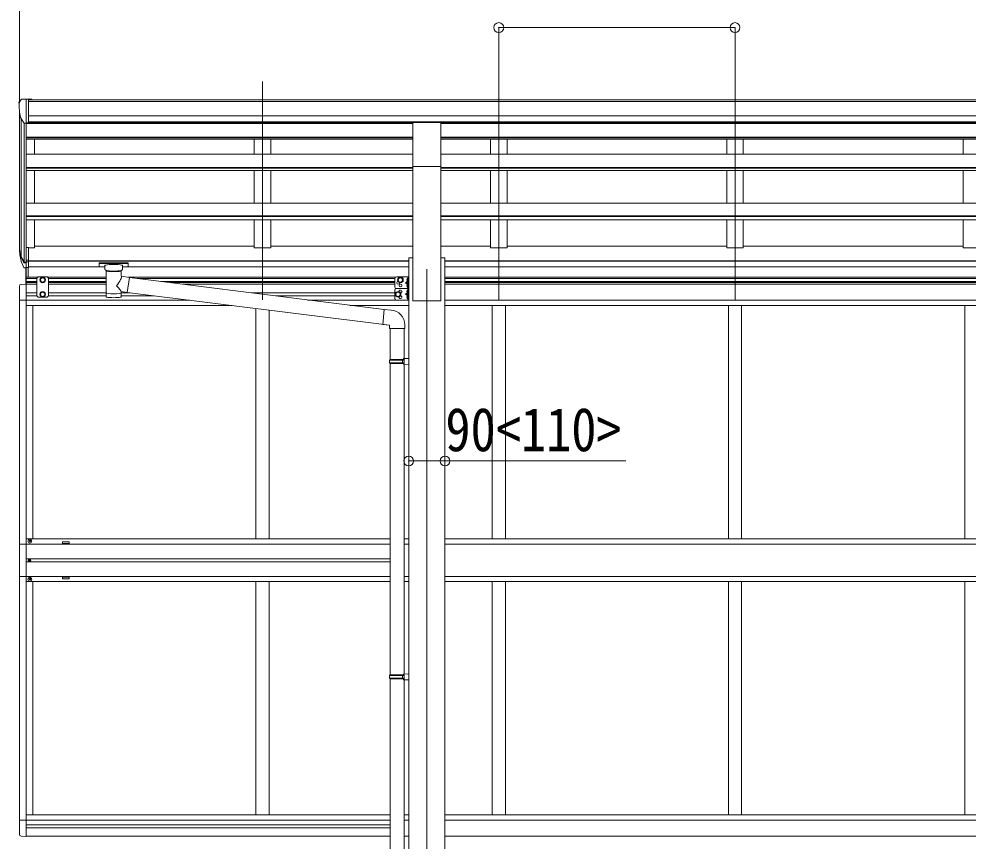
# Model space of a CAD drawing. Units: millimetres at full size, sheet at 1:30; details may follow other scales. Extents: x -8385 to 8479, y -5853 to 5787.
# Drawn here: x -228 to 2648, y -779 to 1712 of the extents above; entities that cross this region are included whole.
import ezdxf
from ezdxf.enums import TextEntityAlignment as Align

# ---------------------------------------------------------------- set-up
doc = ezdxf.new("R2010")
doc.units = ezdxf.units.MM
doc.header["$LTSCALE"] = 30
doc.header["$PDMODE"] = 32
doc.header["$PDSIZE"] = 30
for name, color, linetype, lineweight in [('0-1_本体', 4, 'Continuous', 9), ('0-2_部品', 7, 'Continuous', 9), ('0-8_PARTS2', 2, 'Continuous', 9), ('0-A_寸法', 4, 'Continuous', 9), ('1-1_GLASS', 4, 'Continuous', 9), ('1-2_GLASS_SEAL', 7, 'Continuous', 9)]:
    doc.layers.add(name, color=color, linetype=linetype, lineweight=lineweight)
doc.styles.add('ＭＳ ゴシック', font='')
doc.styles.get('ＭＳ ゴシック').set_extended_font_data('MS Gothic')

msp = doc.modelspace()

# ---------------------------------------------------------------- linework, layer by layer
at = {"layer": '0-1_本体'}
for p, q in [((-199.37, 1467.45), (5515.63, 1467.45)), ((-199.37, 1462.09), (5515.63, 1462.09)), ((-225.87, 1017.18), (-225.87, 1430.7)), ((-221.59, 1411.9), (-221.59, 992.92)), ((-199.37, 1418.57), (5515.63, 1418.57)), ((-211.87, 1396.54), (-211.87, 974.92)), ((-205.87, 1397.07), (-205.87, 1019.35)), ((-205.87, 1395.57), (965.63, 1395.57)), ((-199.37, 1400.9), (5515.63, 1400.9)), ((965.63, 1398.53), (-199.37, 1398.53)), ((485.13, 1398.53), (485.13, 1395.57)), ((535.13, 1398.53), (535.13, 1395.57)), ((1050.63, 1398.53), (4265.63, 1398.53)), ((1050.63, 1395.57), (4265.63, 1395.57)), ((1201.13, 1398.53), (1201.13, 1395.57)), ((1251.13, 1398.53), (1251.13, 1395.57)), ((1917.13, 1398.53), (1917.13, 1395.57)), ((1967.13, 1398.53), (1967.13, 1395.57)), ((2633.13, 1398.53), (2633.13, 1395.57)), ((-205.87, 1353.62), (965.63, 1353.62)), ((-205.87, 1351.92), (965.63, 1351.92)), ((1050.63, 1353.62), (4265.63, 1353.62)), ((1050.63, 1351.92), (4265.63, 1351.92)), ((-205.87, 1348.14), (965.63, 1348.14)), ((-180.87, 1302.71), (-180.87, 1348.14)), ((485.13, 1348.14), (485.13, 1302.71)), ((535.13, 1348.14), (535.13, 1302.71)), ((1050.63, 1348.14), (4265.63, 1348.14)), ((1201.13, 1348.14), (1201.13, 1302.71)), ((1251.13, 1348.14), (1251.13, 1302.71)), ((1917.13, 1348.14), (1917.13, 1302.71)), ((1967.13, 1348.14), (1967.13, 1302.71)), ((2633.13, 1348.14), (2633.13, 1302.71)), ((-205.87, 1302.71), (965.63, 1302.71)), ((1050.63, 1302.71), (4265.63, 1302.71)), ((-205.87, 1262.13), (965.63, 1262.13)), ((-205.87, 1260.44), (965.63, 1260.44)), ((-205.87, 1253.57), (965.63, 1253.57)), ((-180.87, 1154.47), (-180.87, 1253.57)), ((485.13, 1253.57), (485.13, 1154.47)), ((535.13, 1253.57), (535.13, 1154.47)), ((965.63, 857.92), (965.63, 1264.87)), ((1050.63, 857.92), (1050.63, 1264.87)), ((1050.63, 1262.13), (4265.63, 1262.13)), ((1050.63, 1260.44), (4265.63, 1260.44)), ((1050.63, 1253.57), (4265.63, 1253.57)), ((1201.13, 1253.57), (1201.13, 1154.47)), ((1251.13, 1253.57), (1251.13, 1154.47)), ((1917.13, 1253.57), (1917.13, 1154.47)), ((1967.13, 1253.57), (1967.13, 1154.47)), ((2633.13, 1253.57), (2633.13, 1154.47)), ((-205.87, 1154.47), (965.63, 1154.47)), ((1050.63, 1154.47), (4265.63, 1154.47)), ((-205.87, 1115.33), (965.63, 1115.33)), ((-205.87, 1113.66), (965.63, 1113.66)), ((-205.87, 1104.02), (965.63, 1104.02)), ((-180.87, 1018.52), (-180.87, 1104.02)), ((485.13, 1104.02), (485.13, 1018.52)), ((1050.63, 1115.33), (4265.63, 1115.33)), ((1050.63, 1113.66), (4265.63, 1113.66)), ((1050.63, 1104.02), (4265.63, 1104.02)), ((1201.13, 1104.02), (1201.13, 1018.52)), ((1917.13, 1104.02), (1917.13, 1018.52)), ((2633.13, 1104.02), (2633.13, 1018.52)), ((-199.37, 1018.52), (-180.87, 1018.52)), ((-180.87, 1023.74), (485.13, 1023.74)), ((535.13, 1023.74), (965.63, 1023.74)), ((1050.63, 1023.74), (1201.13, 1023.74)), ((1251.13, 1023.74), (1917.13, 1023.74)), ((1967.13, 1023.74), (2633.13, 1023.74)), ((-199.37, 979.43), (953.13, 979.43)), ((-199.37, 978.05), (953.13, 978.05)), ((953.13, 987.92), (953.13, -1892.08)), ((953.13, 987.92), (965.63, 987.92)), ((1050.63, 987.92), (1063.13, 987.92)), ((1063.13, 987.92), (1063.13, -1892.08)), ((1063.13, 979.43), (4253.13, 979.43)), ((1063.13, 978.05), (4253.13, 978.05)), ((-199.37, 960.87), (32.13, 960.87)), ((86.13, 960.87), (953.13, 960.87)), ((1063.13, 960.87), (4253.13, 960.87)), ((965.63, 857.92), (1050.63, 857.92))]:
    msp.add_line(p, q, dxfattribs=at)
for points in [[(535.13, 1104.02), (535.13, 1018.52), (485.13, 1018.52)], [(1251.13, 1104.02), (1251.13, 1018.52), (1201.13, 1018.52)], [(1967.13, 1104.02), (1967.13, 1018.52), (1917.13, 1018.52)], [(2683.13, 1104.02), (2683.13, 1018.52), (2633.13, 1018.52)]]:
    msp.add_lwpolyline(points, dxfattribs=at)
at = {"layer": '0-2_部品'}
for p, q in [((-220.96, 1468.48), (-225.03, 1462.68)), ((-217.87, 1469.05), (-220.2, 1468.91)), ((-217.87, 1469.05), (-199.37, 1469.05)), ((-205.87, 1396.07), (-205.87, 1469.05)), ((-199.37, 1469.05), (-189.37, 1468.96)), ((-199.37, 1397.07), (-199.37, 1469.05)), ((-189.37, 1467.45), (-189.37, 1468.96)), ((-227.87, 1459.68), (-227.87, 1459.05)), ((-213.49, 1397.88), (-222.77, 1413.94)), ((-205.87, 1396.07), (-211.08, 1396.38)), ((-199.37, 1397.07), (-205.87, 1397.07)), ((965.63, 1399.02), (1050.63, 1399.02)), ((965.63, 1264.87), (965.63, 1399.02)), ((1050.63, 1264.87), (1050.63, 1399.02)), ((965.63, 1264.87), (1050.63, 1264.87)), ((-205.87, 1019.76), (-205.87, 957.88)), ((-199.37, 1019.76), (-205.87, 1019.76)), ((-199.37, 1019.76), (-199.37, 958.7)), ((-223.48, 993.72), (-213.31, 974.55)), ((-212.3, 975.8), (-222.06, 994.22)), ((-199.37, 981.45), (-205.87, 981.45)), ((-220.89, 976.87), (-213.31, 959.38)), ((-205.87, 975.05), (-211, 975.05)), ((-205.87, 973.05), (-210.71, 973.05)), ((-205.87, 957.88), (-210.71, 957.88)), ((-199.37, 976.05), (-205.87, 976.05)), ((-199.37, 958.7), (-205.87, 958.7)), ((15.63, 972.99), (15.63, 962.23)), ((15.63, 972.8), (15.63, 971.26)), ((17.63, 973.65), (100.63, 973.65)), ((17.63, 971.47), (100.63, 971.47)), ((17.63, 961.56), (32.13, 961.56)), ((32.13, 954.76), (32.13, 965.03)), ((36.23, 950.26), (36.21, 869.96)), ((82.03, 932.68), (82.03, 950.27)), ((86.13, 954.76), (86.13, 965.03)), ((86.13, 961.56), (100.63, 961.56)), ((102.63, 972.99), (102.63, 962.23)), ((107.25, 928.78), (82.03, 932.69)), ((107.25, 928.78), (100.23, 883.52)), ((107.25, 928.78), (879.22, 831.98)), ((82.05, 869.96), (82.03, 886.59)), ((82.03, 886.34), (100.23, 883.52)), ((100.23, 883.52), (895.13, 784.41)), ((900.05, 830.16), (879.22, 831.98)), ((941.13, 774.41), (941.13, 785.33)), ((895.13, 774.41), (941.13, 774.41)), ((897.13, 774.41), (897.13, 680.41)), ((939.13, 774.41), (939.13, 682.97)), ((895.13, 678.41), (896.13, 680.41)), ((895.13, 678.41), (939.13, 678.41)), ((895.13, 678.41), (895.13, 670.41)), ((895.13, 670.41), (939.13, 670.41)), ((895.13, 670.41), (896.13, 668.41)), ((896.13, 680.41), (939.13, 680.41)), ((896.13, 668.41), (939.13, 668.41)), ((897.13, 668.41), (897.13, -275.78)), ((934.65, 678.41), (934.22, 680.41)), ((937.13, 682.91), (953.13, 683.38)), ((937.13, 680.91), (937.13, 682.91)), ((937.13, 680.91), (939.13, 680.91)), ((937.13, 665.91), (937.13, 667.91)), ((937.13, 665.91), (953.13, 665.44)), ((939.13, 665.85), (939.13, -273.22)), ((953.13, 683.38), (953.13, 665.44)), ((895.13, -277.78), (896.13, -275.78)), ((895.13, -277.78), (939.13, -277.78)), ((895.13, -277.78), (895.13, -285.78)), ((895.13, -285.78), (939.13, -285.78)), ((895.13, -285.78), (896.13, -287.78)), ((896.13, -275.78), (939.13, -275.78)), ((934.65, -277.78), (934.22, -275.78)), ((937.13, -273.28), (953.13, -272.81)), ((937.13, -275.28), (937.13, -273.28)), ((937.13, -275.28), (939.13, -275.28)), ((953.13, -272.81), (953.13, -290.75)), ((896.13, -287.78), (939.13, -287.78)), ((897.13, -287.78), (897.13, -1120.94)), ((937.13, -290.28), (937.13, -288.28)), ((937.13, -290.28), (953.13, -290.75)), ((939.13, -290.34), (939.13, -1118.38))]:
    msp.add_line(p, q, dxfattribs=at)
for points in [[(15.63, 972.99), (15.67, 973.18), (15.75, 973.32), (15.85, 973.41), (15.95, 973.47), (16.07, 973.52), (16.37, 973.58), (16.86, 973.63), (17.4, 973.65), (17.63, 973.65)], [(15.63, 962.23), (15.67, 962.03), (15.75, 961.9), (15.85, 961.8), (15.95, 961.74), (16.07, 961.7), (16.37, 961.63), (16.86, 961.59), (17.4, 961.57), (17.63, 961.56)], [(32.17, 954.81), (32.15, 954.46), (32.39, 953.5), (32.91, 952.62), (33.72, 951.78), (34.83, 950.98), (36.23, 950.26)], [(82.03, 950.27), (82.26, 950.36), (83.62, 951.1), (84.73, 951.94), (85.49, 952.81), (85.95, 953.71), (86.12, 954.6)], [(100.63, 973.65), (100.98, 973.65), (101.51, 973.62), (101.96, 973.57), (102.27, 973.49), (102.44, 973.4), (102.56, 973.26), (102.62, 973.08), (102.63, 972.99)], [(100.63, 961.56), (100.98, 961.57), (101.51, 961.59), (101.96, 961.64), (102.27, 961.72), (102.44, 961.82), (102.56, 961.96), (102.62, 962.14), (102.63, 962.23)], [(879.22, 831.98), (875.21, 786.15), (895.13, 784.41), (895.13, 774.41)], [(934.65, 678.41), (934.65, 670.41), (934.22, 668.41)], [(937.13, 667.91), (939.13, 667.91), (939.13, 680.91)], [(934.65, -277.78), (934.65, -285.78), (934.22, -287.78)], [(937.13, -288.28), (939.13, -288.28), (939.13, -275.28)]]:
    msp.add_lwpolyline(points, dxfattribs=at)
for centre, radius, start, end in [((-220.14, 1467.91), 1, 93.5, 145), ((-224.87, 1459.68), 3, 93, 180), ((-25.87, 1459.05), 202, 180, 192.90261), ((-210.89, 1399.38), 3, 210, 266.5), ((-137.21, 1015.89), 89.07, 174.49576, 194.41188), ((-137.92, 1020.17), 88.05, 177.22392, 197.21071), ((-92.65, 1012.95), 133.22, 183.27987, 195.71302), ((-210.71, 976.05), 3, 210, 270), ((-210.71, 960.88), 3, 210, 270), ((-211, 976.55), 1.5, 210, 270), ((896.13, 785.33), 45, 0, 85)]:
    msp.add_arc(centre, radius, start, end, dxfattribs=at)
for centre, major_axis, ratio, start_param, end_param in [((17.63, 971.26), (2, 0), 0.109601, 1.5707963, 3.1415927), ((59.13, 965.03), (27, 0), 0.122176, 6.2831853, 9.424778), ((59.14, 949.8), (-22.91, 0.42), 0.072511, 0.0008029, 1.5715993), ((59.12, 949.8), (22.92, 0.42), 0.07247, 4.71158, 6.2823764), ((70.13, 954.76), (16, 0), 0.361356, 6.2636979, 6.2831853), ((100.63, 971.26), (2, 0), 0.109601, 0, 1.5707963), ((59.14, 948.18), (-22.91, 0.42), 0.072511, 0.0008029, 1.5715993), ((59.12, 948.18), (22.92, 0.42), 0.07247, 4.71158, 6.2823764), ((59.13, 906.14), (-22.81, -26.62), 0.234429, 1.6855472, 3.1268519), ((61.69, 908.79), (20.32, -22.25), 0.045535, 0.0389954, 1.3075346), ((59.13, 869.96), (22.92, 0), 0.101955, 3.1415499, 6.2833984), ((59.13, 882.41), (22.91, 0), 0.122865, 3.1415927, 6.2831853)]:
    msp.add_ellipse(centre, major_axis=major_axis, ratio=ratio, start_param=start_param, end_param=end_param, dxfattribs=at)
at = {"layer": '0-8_PARTS2'}
for p, q in [((510.13, 860.67), (510.13, 1523.2)), ((1226.13, 860.67), (1226.13, 1523.2)), ((1942.13, 860.67), (1942.13, 1523.2)), ((1008.13, 954.47), (1008.13, -1995.53))]:
    msp.add_line(p, q, dxfattribs=at)
at = {"layer": '0-A_寸法', "color": 6}
for p, q in [((-225.87, 2002.83), (-225.87, 1457.2)), ((1226.13, 1686.21), (1226.13, 1457.2)), ((1226.13, 1686.21), (1942.13, 1686.21)), ((1942.13, 1686.21), (1942.13, 1457.2))]:
    msp.add_line(p, q, dxfattribs=at)
msp.add_lwpolyline([(953.13, 372.83), (1063.13, 372.83), (1611.66, 372.83)], dxfattribs=at)
for p in [(1226.13, 1686.21), (1942.13, 1686.21), (953.13, 372.83), (1063.13, 372.83)]:
    msp.add_point(p, dxfattribs=at)
at = {"layer": '1-1_GLASS'}
for p, q in [((-205.87, 929.36), (-170.37, 929.36)), ((-205.87, 925.86), (-173.37, 925.86)), ((-141.37, 929.36), (36.23, 929.36)), ((-138.37, 925.86), (36.23, 925.86)), ((102.62, 929.36), (913.34, 929.36)), ((130.54, 925.86), (911.36, 925.86)), ((1063.13, 929.36), (4253.13, 929.36)), ((1063.13, 925.86), (4253.13, 925.86)), ((-205.87, 916.86), (-173.37, 916.86)), ((-205.87, 913.36), (-173.37, 913.36)), ((-205.87, 908.85), (-205.87, -765.15)), ((-173.37, 908.36), (-205.87, 908.36)), ((-138.37, 916.86), (36.23, 916.86)), ((-138.37, 913.36), (36.23, 913.36)), ((36.23, 908.36), (-138.37, 908.36)), ((202.31, 916.86), (911.33, 916.86)), ((230.22, 913.36), (911.33, 913.36)), ((602.21, 908.36), (270.1, 908.36)), ((911.33, 908.36), (602.21, 908.36)), ((1063.13, 916.86), (4253.13, 916.86)), ((1063.13, 913.36), (4253.13, 913.36)), ((4253.13, 908.36), (1063.13, 908.36)), ((-205.87, 882.36), (-173.37, 882.36)), ((-205.87, 873.36), (-173.37, 873.36)), ((-138.37, 882.36), (36.23, 882.36)), ((-138.37, 873.36), (36.21, 873.36)), ((82.04, 882.36), (109.54, 882.36)), ((82.04, 873.36), (181.73, 873.36)), ((477.45, 882.36), (911.33, 882.36)), ((549.23, 873.36), (911.33, 873.36)), ((-225.87, 859.66), (-225.87, 120.86)), ((290.01, 859.86), (-205.87, 859.86)), ((418.34, 843.86), (-205.87, 843.86)), ((-185.87, 844.36), (-185.87, 136.36)), ((490.13, 834.91), (490.13, 136.36)), ((646.83, 859.86), (953.13, 859.86)), ((953.13, 843.86), (774.43, 843.86)), ((1063.13, 859.86), (4253.13, 859.86)), ((1063.13, 843.86), (4253.13, 843.86)), ((1206.13, 844.36), (1206.13, 136.36)), ((1246.13, 844.36), (1246.13, 136.36)), ((1922.13, 843.86), (1922.13, 136.36)), ((1962.13, 843.86), (1962.13, 136.36)), ((2638.13, 843.86), (2638.13, 136.36)), ((530.13, 829.92), (530.13, 136.36)), ((-205.87, 136.36), (897.13, 136.36)), ((-205.87, 120.86), (897.13, 120.86)), ((939.13, 136.36), (953.13, 136.36)), ((939.13, 120.86), (953.13, 120.86)), ((1063.13, 136.36), (4253.13, 136.36)), ((1063.13, 120.86), (4253.13, 120.86)), ((897.13, 76.36), (-205.87, 76.36)), ((-205.87, 67.36), (897.13, 67.36)), ((-225.87, 22.86), (-225.87, -715.95)), ((-205.87, 22.86), (897.13, 22.86)), ((897.13, 7.36), (-205.87, 7.36)), ((-185.87, 7.36), (-185.87, -700.14)), ((490.13, 7.36), (490.13, -700.14)), ((530.13, 7.36), (530.13, -700.14)), ((939.13, 22.86), (953.13, 22.86)), ((939.13, 7.36), (953.13, 7.36)), ((1063.13, 22.86), (4253.13, 22.86)), ((1063.13, 7.36), (4253.13, 7.36)), ((1206.13, 7.36), (1206.13, -700.14)), ((1246.13, 7.36), (1246.13, -700.14)), ((1922.13, 7.36), (1922.13, -700.14)), ((1962.13, 7.36), (1962.13, -700.14)), ((2638.13, 7.36), (2638.13, -700.14)), ((-205.87, -700.14), (897.13, -700.14)), ((-205.87, -716.14), (897.13, -716.14)), ((939.13, -700.14), (953.13, -700.14)), ((939.13, -716.14), (953.13, -716.14)), ((1063.13, -700.14), (4253.13, -700.14)), ((1063.13, -716.14), (4253.13, -716.14)), ((-205.87, -729.64), (895.13, -729.64)), ((-205.87, -738.64), (897.13, -738.64)), ((-205.87, -764.64), (897.13, -764.64)), ((939.13, -764.64), (953.13, -764.64)), ((1063.13, -764.64), (4253.13, -764.64))]:
    msp.add_line(p, q, dxfattribs=at)
for points in [[(-75.87, 122.86), (-95.87, 122.86), (-95.87, 127.86), (-75.87, 127.86)], [(-75.87, 20.86), (-95.87, 20.86), (-95.87, 15.86), (-75.87, 15.86)]]:
    msp.add_lwpolyline(points, close=True, dxfattribs=at)
at = {"layer": '1-2_GLASS_SEAL'}
for p, q in [((-207.37, 908.85), (-207.37, 957.88)), ((-205.87, 908.85), (-205.87, 958.7)), ((-200.37, 929.36), (-200.37, 958.7)), ((-169.37, 930.36), (-173.37, 926.36)), ((-173.37, 926.36), (-173.37, 872.86)), ((-142.37, 930.36), (-169.37, 930.36)), ((-142.37, 930.36), (-138.37, 926.36)), ((-138.37, 872.86), (-138.37, 926.36)), ((911.13, 925.36), (911.13, 900.36)), ((916.13, 930.36), (953.13, 930.36)), ((950.13, 925.86), (949.33, 925.72)), ((950.63, 930.36), (950.63, 895.36)), ((953.13, 930.36), (953.13, 895.36)), ((-226.37, 902.56), (-226.37, 859.66)), ((-205.87, 908.86), (-221.16, 908.06)), ((916.13, 895.36), (953.13, 895.36)), ((916.13, 895.36), (953.13, 895.36)), ((950.63, 912.86), (943.63, 912.86)), ((950.13, 917.86), (949.33, 918)), ((950.13, 907.86), (949.33, 907.72)), ((950.13, 899.86), (949.33, 900)), ((950.13, 917.86), (950.63, 917.94)), ((950.13, 899.86), (950.63, 899.94)), ((950.63, 895.36), (950.63, 860.36)), ((953.13, 895.36), (953.13, 860.36)), ((-169.37, 868.86), (-173.37, 872.86)), ((-142.37, 868.86), (-169.37, 868.86)), ((-155.87, 885.36), (-162.37, 881.61)), ((-162.37, 881.61), (-162.37, 874.1)), ((-162.37, 874.1), (-155.87, 870.35)), ((-149.37, 881.61), (-155.87, 885.36)), ((-155.87, 870.35), (-149.37, 874.1)), ((-149.37, 874.1), (-149.37, 881.61)), ((-142.37, 868.86), (-138.37, 872.86)), ((911.13, 890.36), (911.13, 865.36)), ((950.63, 877.86), (943.63, 877.86)), ((950.13, 890.86), (949.33, 890.72)), ((950.13, 882.86), (949.33, 883)), ((950.13, 872.86), (949.33, 872.72)), ((950.13, 864.86), (949.33, 865)), ((950.13, 882.86), (950.63, 882.94)), ((950.13, 864.86), (950.63, 864.94)), ((-205.87, 859.66), (-226.37, 859.66)), ((916.13, 860.36), (953.13, 860.36)), ((-196.37, 129.36), (-197.37, 129.36)), ((-193.37, 130.36), (-192.37, 130.36)), ((-197.1, 72.27), (-197.92, 72.27)), ((-194.64, 71.45), (-193.82, 71.45)), ((-196.37, 14.36), (-197.37, 14.36)), ((-193.37, 13.36), (-192.37, 13.36)), ((-226.37, -758.85), (-226.37, -715.95)), ((-205.87, -715.95), (-226.37, -715.95)), ((-205.87, -765.15), (-221.16, -764.35))]:
    msp.add_line(p, q, dxfattribs=at)
for points in [[(-162.37, 925.11), (-155.87, 928.86), (-149.37, 925.11)], [(-149.37, 925.11), (-149.37, 917.6), (-155.87, 913.85), (-162.37, 917.6), (-162.37, 925.11)], [(951.02, 921.86), (950.38, 923.04), (948.15, 924.16)], [(951.02, 921.86), (950.38, 920.67), (948.15, 919.56)], [(950.13, 917.86), (950.13, 925.86), (950.63, 925.77), (950.63, 917.94)], [(950.63, 917.86), (943.63, 912.86), (950.63, 907.86)], [(951.02, 903.86), (950.38, 905.04), (948.15, 906.16)], [(951.02, 903.86), (950.38, 902.67), (948.15, 901.56)], [(950.13, 899.86), (950.13, 907.86), (950.63, 907.77), (950.63, 899.94)], [(950.63, 882.86), (943.63, 877.86), (950.63, 872.86)], [(951.02, 886.86), (950.38, 888.04), (948.15, 889.16)], [(951.02, 886.86), (950.38, 885.67), (948.15, 884.56)], [(951.02, 868.86), (950.38, 870.04), (948.15, 871.16)], [(951.02, 868.86), (950.38, 867.67), (948.15, 866.56)], [(950.13, 882.86), (950.13, 890.86), (950.63, 890.77), (950.63, 882.94)], [(950.13, 864.86), (950.13, 872.86), (950.63, 872.77), (950.63, 864.94)], [(-205.87, 120.86), (-226.57, 120.86), (-226.57, 22.86), (-205.87, 22.86)], [(-197.37, 129.36), (-197.37, 130.36), (-196.37, 130.36)], [(-195.37, 131.36), (-195.37, 132.36), (-194.37, 132.36), (-194.37, 131.36)], [(-194.37, 128.36), (-194.37, 127.36), (-195.37, 127.36), (-195.37, 128.36)], [(-192.37, 130.36), (-192.37, 129.36), (-193.37, 129.36)], [(-197.92, 72.27), (-197.92, 71.45), (-197.1, 71.45)], [(-195.46, 73.09), (-195.46, 73.91), (-196.28, 73.91), (-196.28, 73.09)], [(-196.28, 70.63), (-196.28, 69.81), (-195.46, 69.81), (-195.46, 70.63)], [(-193.82, 71.45), (-193.82, 72.27), (-194.64, 72.27)], [(-197.37, 14.36), (-197.37, 13.36), (-196.37, 13.36)], [(-194.37, 15.36), (-194.37, 16.36), (-195.37, 16.36), (-195.37, 15.36)], [(-195.37, 12.36), (-195.37, 11.36), (-194.37, 11.36), (-194.37, 12.36)], [(-192.37, 13.36), (-192.37, 14.36), (-193.37, 14.36)]]:
    msp.add_lwpolyline(points, dxfattribs=at)
for points in [[(928.13, 913.85), (934.63, 917.6), (934.63, 925.11), (928.13, 928.86), (921.63, 925.11), (921.63, 917.6)], [(921.13, 870.35), (927.63, 874.1), (927.63, 881.61), (921.13, 885.36), (914.63, 881.61), (914.63, 874.1)]]:
    msp.add_lwpolyline(points, close=True, dxfattribs=at)
for centre, radius in [((-155.87, 921.36), 8.5), ((-155.87, 921.36), 7.5), ((-155.87, 921.36), 6.5), ((928.13, 921.36), 8.5), ((928.13, 921.36), 7.5), ((928.13, 921.36), 6.5), ((928.13, 904.36), 4.25), ((-155.87, 877.86), 8.5), ((-155.87, 877.86), 7.5), ((-155.87, 877.86), 6.5), ((921.13, 877.86), 8.5), ((921.13, 877.86), 7.5), ((921.13, 877.86), 6.5), ((-194.87, 129.86), 5.9), ((-195.87, 71.86), 3.75), ((-194.87, 13.86), 5.9)]:
    msp.add_circle(centre, radius, dxfattribs=at)
for centre, radius, start, end in [((916.13, 925.36), 5, 90, 180), ((954.23, 921.86), 6.5, 147.94412, 212.05588), ((949.49, 924.83), 0.9, 100, 147.94412), ((-220.87, 902.56), 5.5, 93, 180), ((916.13, 900.36), 5, 180, 270), ((916.13, 890.36), 5, 90, 180), ((921.13, 912.86), 4.25, 94.76077, 6.29431), ((954.23, 903.86), 6.5, 147.94412, 212.05588), ((949.49, 918.88), 0.9, 212.05588, 260), ((949.49, 906.83), 0.9, 100, 147.94412), ((949.49, 900.88), 0.9, 212.05588, 260), ((916.13, 865.36), 5, 180, 270), ((928.13, 886.36), 4.25, 274.76077, 186.29431), ((928.13, 869.36), 4.25, 173.70569, 85.23923), ((954.23, 886.86), 6.5, 147.94412, 212.05588), ((954.23, 868.86), 6.5, 147.94412, 212.05588), ((949.49, 889.83), 0.9, 100, 147.94412), ((949.49, 883.88), 0.9, 212.05588, 260), ((949.49, 871.83), 0.9, 100, 147.94412), ((949.49, 865.88), 0.9, 212.05588, 260), ((-196.37, 131.36), 1, 270, 0), ((-196.37, 128.36), 1, 0, 90), ((-193.37, 131.36), 1, 180, 270), ((-193.37, 128.36), 1, 90, 180), ((-197.1, 73.09), 0.82, 270, 0), ((-197.1, 70.63), 0.82, 0, 90), ((-194.64, 73.09), 0.82, 180, 270), ((-194.64, 70.63), 0.82, 90, 180), ((-196.37, 15.36), 1, 270, 0), ((-196.37, 12.36), 1, 0, 90), ((-193.37, 15.36), 1, 180, 270), ((-193.37, 12.36), 1, 90, 180), ((-220.87, -758.85), 5.5, 180, 267)]:
    msp.add_arc(centre, radius, start, end, dxfattribs=at)

# ---------------------------------------------------------------- texts
at = {"layer": '0-A_寸法', "color": 7, "style": 'ＭＳ ゴシック', "width": 0.85}
msp.add_text('90<110>', height=132, dxfattribs=at).set_placement((1064.26, 362.83), align=Align.BOTTOM_LEFT)

doc.saveas('drawing.dxf')
